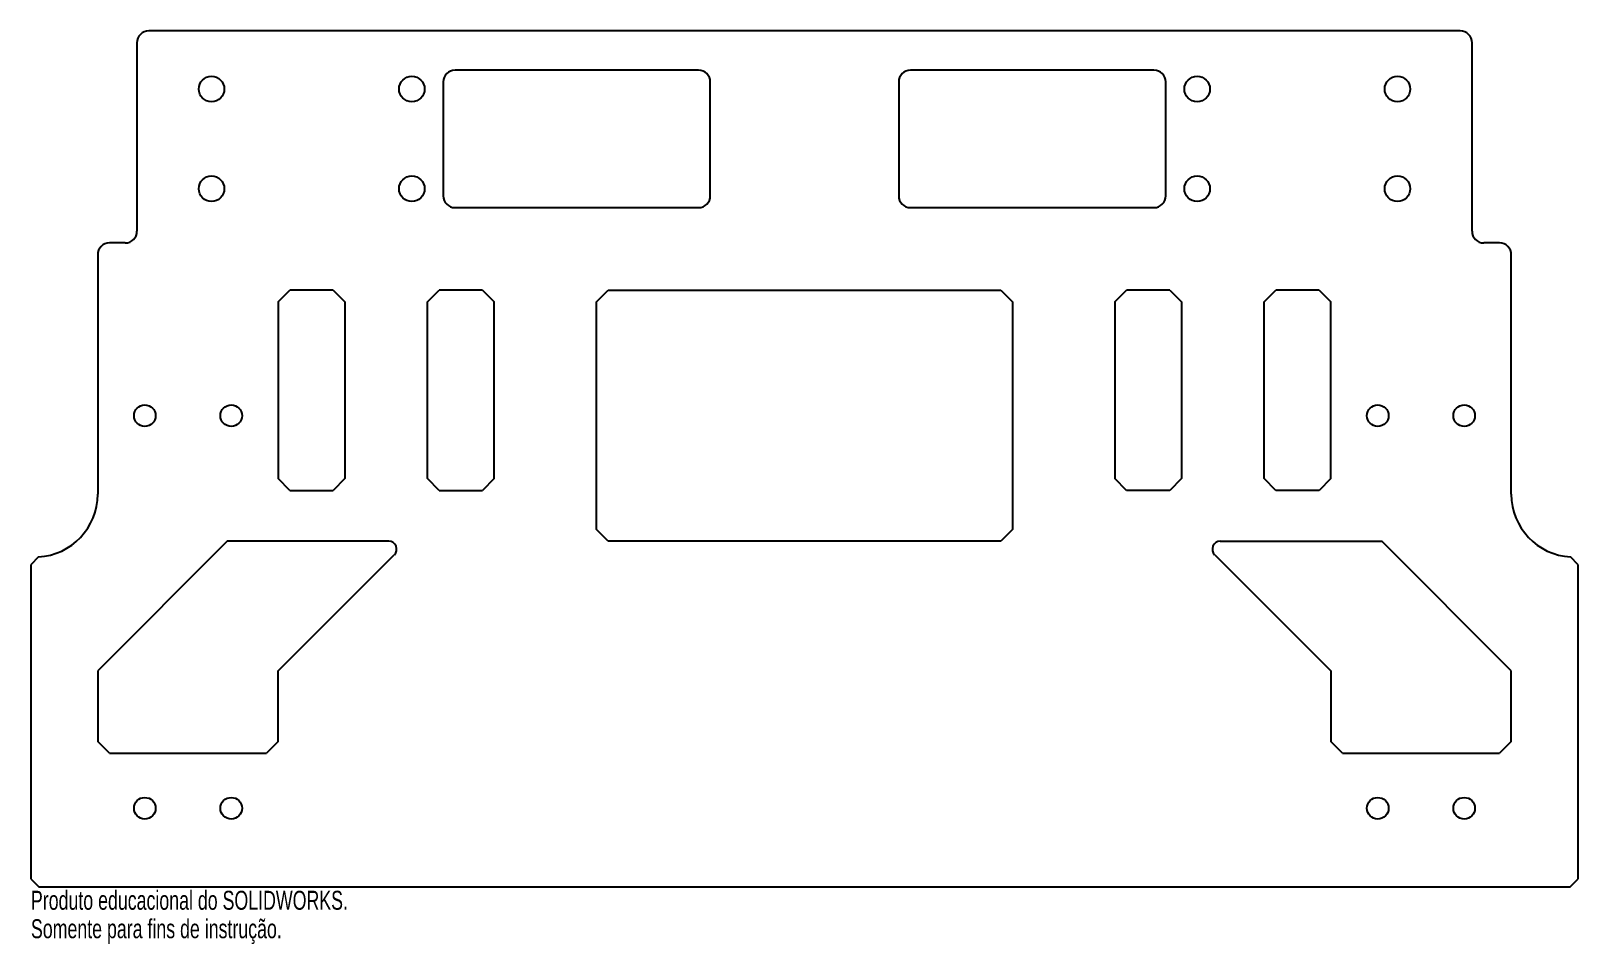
# Model space of a CAD drawing. Header units: millimetres. Extents: x -377 to 17, y -57 to 176.
import ezdxf

# ---------------------------------------------------------------- set-up
doc = ezdxf.new("R2010")
doc.units = ezdxf.units.MM
doc.styles.add('SLDTEXTSTYLE0', font='TXT', dxfattribs={"width": 0.7})

msp = doc.modelspace()

# ---------------------------------------------------------------- linework, layer by layer
at = {"color": 7, "linetype": 'Continuous', "lineweight": 25}
for p, q in [((-13, 176), (-347, 176)), ((-350, 173), (-350, 125)), ((-10, 125), (-10, 173)), ((-207, 166), (-269, 166)), ((-91, 166), (-153, 166)), ((-272, 163), (-272, 134)), ((-204, 134), (-204, 163)), ((-156, 163), (-156, 134)), ((-88, 134), (-88, 163)), ((-269, 131), (-207, 131)), ((-153, 131), (-91, 131)), ((-360, 119), (-360, 58)), ((-353, 122), (-357, 122)), ((-3, 122), (-7, 122)), ((0, 117.28), (0, 119)), ((0, 58), (0, 117)), ((-314.04, 107), (-311.04, 110)), ((-314.04, 107), (-314.04, 61.96)), ((-300.04, 110), (-311.04, 110)), ((-300.04, 110), (-297.04, 107)), ((-297.04, 107), (-297.04, 61.96)), ((-276.04, 107), (-273.04, 110)), ((-276.04, 61.96), (-276.04, 107)), ((-262.04, 110), (-273.04, 110)), ((-262.04, 110), (-259.04, 107)), ((-259.04, 61.96), (-259.04, 107)), ((-233, 107), (-230, 110)), ((-233, 49), (-233, 107)), ((-230, 110), (-130, 110)), ((-130, 110), (-127, 107)), ((-127, 107), (-127, 49)), ((-100.96, 107), (-97.96, 110)), ((-100.96, 107), (-100.96, 61.96)), ((-86.96, 110), (-97.96, 110)), ((-86.96, 110), (-83.96, 107)), ((-83.96, 107), (-83.96, 61.96)), ((-62.96, 107), (-59.96, 110)), ((-62.96, 61.96), (-62.96, 107)), ((-48.96, 110), (-59.96, 110)), ((-48.96, 110), (-45.96, 107)), ((-45.96, 61.96), (-45.96, 107)), ((-311.04, 58.96), (-314.04, 61.96)), ((-297.04, 61.96), (-300.04, 58.96)), ((-273.04, 58.96), (-276.04, 61.96)), ((-259.04, 61.96), (-262.04, 58.96)), ((-97.96, 58.96), (-100.96, 61.96)), ((-83.96, 61.96), (-86.96, 58.96)), ((-59.96, 58.96), (-62.96, 61.96)), ((-45.96, 61.96), (-48.96, 58.96)), ((-311.04, 58.96), (-300.04, 58.96)), ((-273.04, 58.96), (-262.04, 58.96)), ((-86.96, 58.96), (-97.96, 58.96)), ((-48.96, 58.96), (-59.96, 58.96)), ((-230, 46), (-233, 49)), ((-127, 49), (-130, 46)), ((-327, 46), (-360, 13)), ((-285.87, 46), (-327, 46)), ((-130, 46), (-230, 46)), ((-74.13, 46), (-33, 46)), ((0, 13), (-33, 46)), ((-375.11, 42.02), (-377, 40.03)), ((-377, 40.03), (-377, -40)), ((-314.04, 13), (-284.46, 42.59)), ((-75.54, 42.59), (-45.96, 13)), ((17, 40.03), (15.11, 42.02)), ((17, -40), (17, 40.03)), ((-360, 13), (-360, -5)), ((-314.04, -5), (-314.04, 13)), ((-45.96, 13), (-45.96, -5)), ((0, -5), (0, 13)), ((-357, -8), (-360, -5)), ((-314.04, -5), (-317.04, -8)), ((-42.96, -8), (-45.96, -5)), ((0, -5), (-3, -8)), ((-357, -8), (-317.04, -8)), ((-42.96, -8), (-3, -8)), ((-377, -40), (-375, -42)), ((-375, -42), (15, -42)), ((15, -42), (17, -40))]:
    msp.add_line(p, q, dxfattribs=at)
for centre, radius in [((-331, 161.2), 3.25), ((-280, 161.2), 3.25), ((-80, 161.2), 3.25), ((-29, 161.2), 3.25), ((-331, 135.8), 3.25), ((-280, 135.8), 3.25), ((-80, 135.8), 3.25), ((-29, 135.8), 3.25), ((-348, 78), 2.75), ((-326, 78), 2.75), ((-34, 78), 2.75), ((-12, 78), 2.75), ((-348, -22), 2.75), ((-326, -22), 2.75), ((-34, -22), 2.75), ((-12, -22), 2.75)]:
    msp.add_circle(centre, radius, dxfattribs=at)
for centre, radius, start, end in [((-347, 173), 3, 90, 180), ((-13, 173), 3, 0, 90), ((-269, 163), 3, 90, 180), ((-207, 163), 3, 0, 90), ((-153, 163), 3, 90, 180), ((-91, 163), 3, 0, 90), ((-269, 134), 3, 180, 270), ((-207, 134), 3, 270, 0), ((-153, 134), 3, 180, 270), ((-91, 134), 3, 270, 0), ((-353, 125), 3, 270, 0), ((-7, 125), 3, 180, 270), ((-357, 119), 3, 90, 180), ((-3, 119), 3, 0, 90), ((-3, 117), 3, 0, 8.0455), ((-3.31, 116.64), 3.37, 10.9615, 13.3442), ((-376, 58), 16, 273.1847, 0), ((16, 58), 16, 180, 266.8153), ((-285.87, 44), 2, 315, 90), ((-74.13, 44), 2, 90, 225)]:
    msp.add_arc(centre, radius, start, end, dxfattribs=at)

# ---------------------------------------------------------------- texts
at = {"color": 7, "linetype": 'Continuous', "char_height": 4.8336, "attachment_point": 1, "style": 'SLDTEXTSTYLE0'}
for s, insert in [('Produto educacional do SOLIDWORKS.', (-377, -43.02)), ('Somente para fins de instrução.', (-377, -50.27))]:
    msp.add_mtext(s, dxfattribs=dict(at, insert=insert))

doc.saveas('drawing.dxf')
